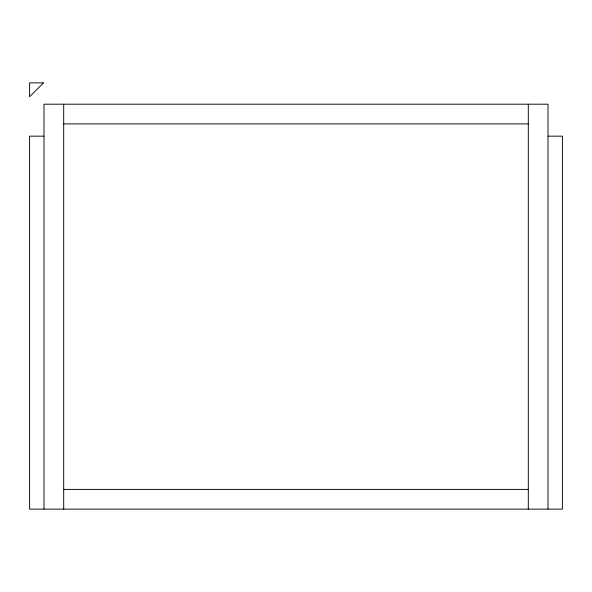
<?xml version="1.0" encoding="UTF-8"?>
<svg xmlns="http://www.w3.org/2000/svg" width="592" height="592" viewBox="0 0 592 592"><rect width="100%" height="100%" fill="white"/><g stroke="black" fill="none" stroke-linecap="round" stroke-linejoin="round"><path stroke-width="0.89" d="M63.699 123.906L528.301 123.906M43.986 136.16L29.6 136.16L29.6 509.12L562.4 509.12L562.4 136.16L548.014 136.16M63.699 489.406L528.301 489.406M548.014 509.12L548.014 104.192L43.986 104.192L43.986 509.12M528.301 104.192L528.301 509.12M63.699 104.192L63.699 509.12M43.453 82.88L29.6 96.733L29.6 82.88L43.453 82.88"/></g></svg>
